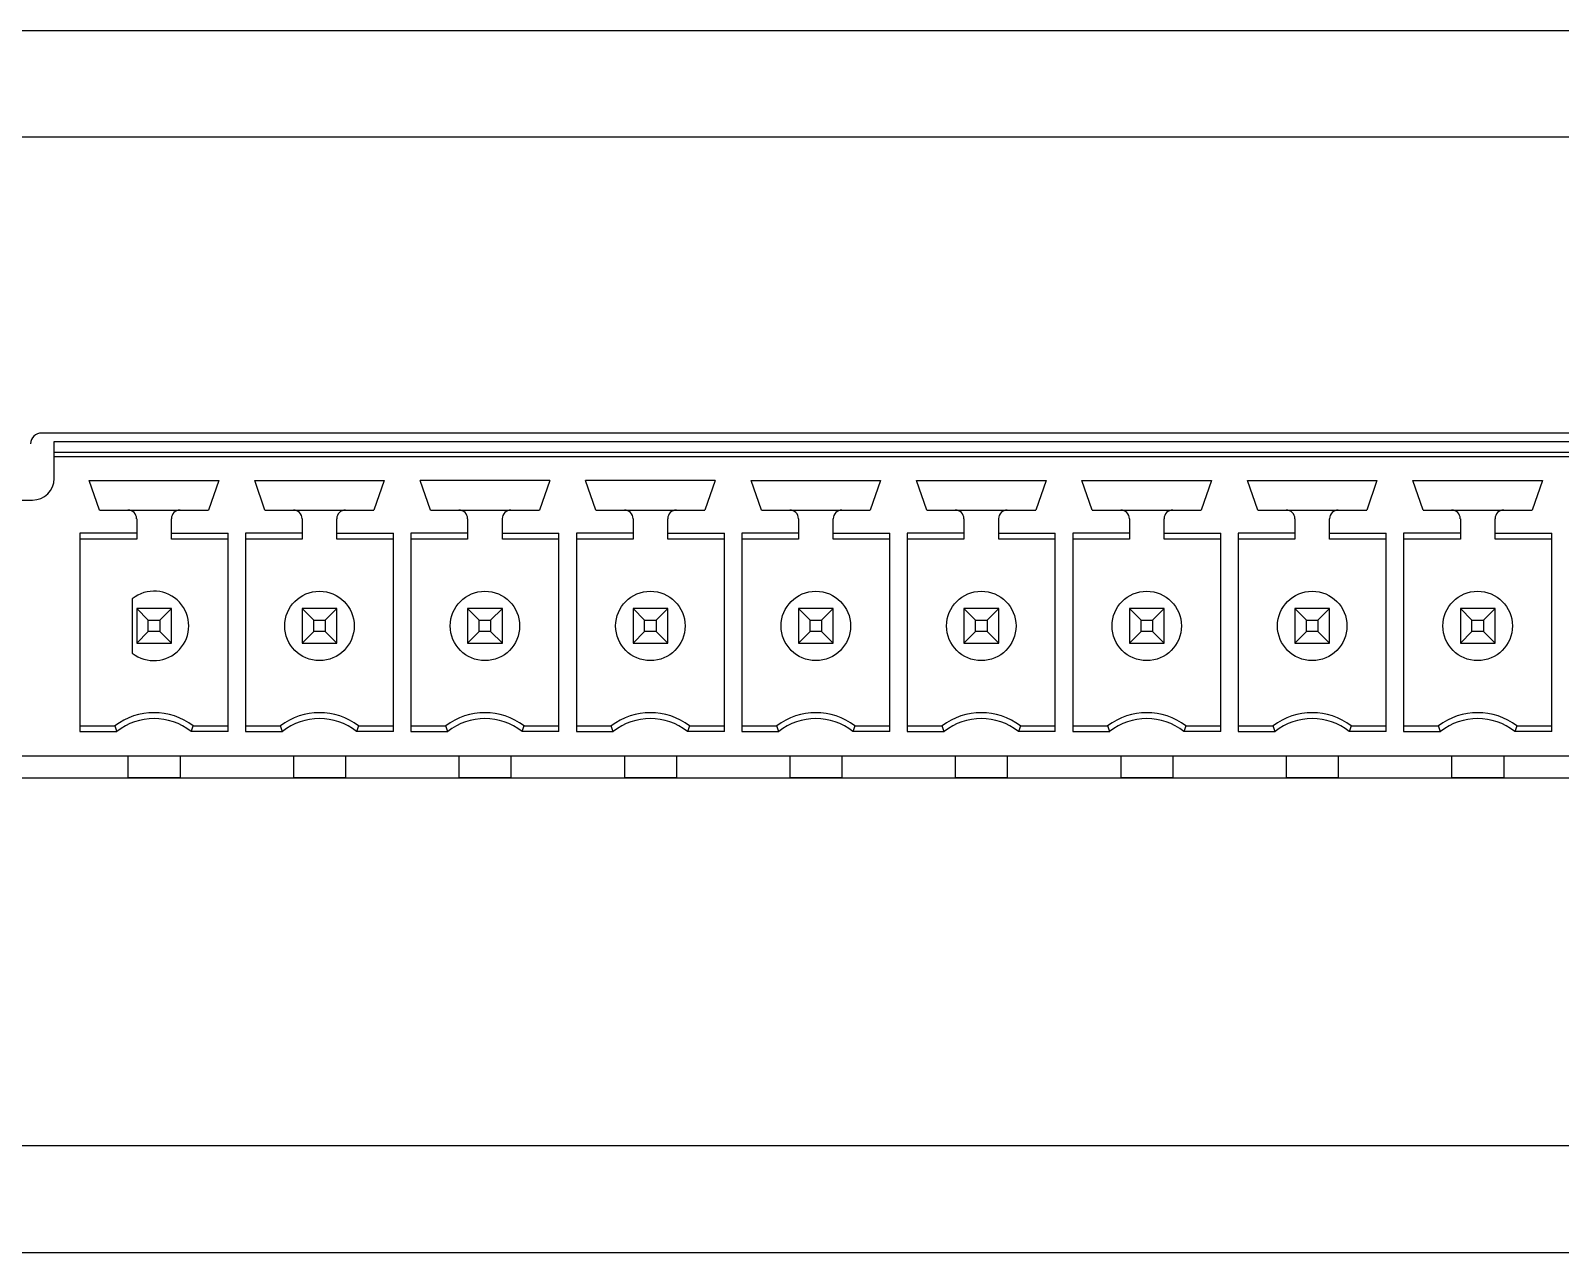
# Model space of a CAD drawing. Header units: inches. Extents: x 0 to 34, y 0 to 22.
# Drawn here: x 17.587 to 18.974, y 6.208 to 7.316 of the extents above; entities that cross this region are included whole.
import ezdxf

# ---------------------------------------------------------------- set-up
doc = ezdxf.new("R2010")
doc.units = ezdxf.units.IN
doc.header["$LTSCALE"] = 1.87
doc.header["$MEASUREMENT"] = 0
doc.layers.get('0').update_dxf_attribs({"linetype": 'CONTINUOUS'})

msp = doc.modelspace()

# ---------------------------------------------------------------- linework, layer by layer
at = {"color": 7, "linetype": 'CONTINUOUS'}
for p, q in [((14.3255, 7.3159), (20.4997, 7.3159)), ((20.4954, 7.2193), (14.3298, 7.2193)), ((20.0519, 6.9509), (17.5973, 6.9509)), ((17.6087, 6.9098), (17.6087, 6.9433)), ((17.6087, 6.9433), (20.0398, 6.9433)), ((20.0398, 6.9334), (17.6087, 6.9334)), ((17.6087, 6.9295), (20.0398, 6.9295)), ((17.6405, 6.9079), (17.7579, 6.9079)), ((17.6498, 6.8811), (17.6405, 6.9079)), ((17.7579, 6.9079), (17.7486, 6.8811)), ((17.7905, 6.9079), (17.9079, 6.9079)), ((17.7998, 6.8811), (17.7905, 6.9079)), ((17.9079, 6.9079), (17.8986, 6.8811)), ((18.0579, 6.9079), (17.9405, 6.9079)), ((17.9498, 6.8811), (17.9405, 6.9079)), ((18.0579, 6.9079), (18.0486, 6.8811)), ((18.2079, 6.9079), (18.0905, 6.9079)), ((18.0998, 6.8811), (18.0905, 6.9079)), ((18.2079, 6.9079), (18.1986, 6.8811)), ((18.2405, 6.9079), (18.3579, 6.9079)), ((18.2498, 6.8811), (18.2405, 6.9079)), ((18.3579, 6.9079), (18.3486, 6.8811)), ((18.3905, 6.9079), (18.5079, 6.9079)), ((18.3998, 6.8811), (18.3905, 6.9079)), ((18.5079, 6.9079), (18.4986, 6.8811)), ((18.5405, 6.9079), (18.6579, 6.9079)), ((18.5498, 6.8811), (18.5405, 6.9079)), ((18.6579, 6.9079), (18.6486, 6.8811)), ((18.6905, 6.9079), (18.8079, 6.9079)), ((18.6998, 6.8811), (18.6905, 6.9079)), ((18.8079, 6.9079), (18.7986, 6.8811)), ((18.8405, 6.9079), (18.9579, 6.9079)), ((18.8498, 6.8811), (18.8405, 6.9079)), ((18.9579, 6.9079), (18.9486, 6.8811)), ((17.4394, 6.8901), (17.589, 6.8901)), ((17.6498, 6.8811), (17.7486, 6.8811)), ((17.7998, 6.8811), (17.8986, 6.8811)), ((17.9498, 6.8811), (18.0486, 6.8811)), ((18.0998, 6.8811), (18.1986, 6.8811)), ((18.2498, 6.8811), (18.3486, 6.8811)), ((18.3998, 6.8811), (18.4986, 6.8811)), ((18.5498, 6.8811), (18.6486, 6.8811)), ((18.6998, 6.8811), (18.7986, 6.8811)), ((18.8498, 6.8811), (18.9486, 6.8811)), ((17.6835, 6.8732), (17.6835, 6.8547)), ((17.715, 6.8547), (17.715, 6.8732)), ((17.8335, 6.8732), (17.8335, 6.8547)), ((17.865, 6.8547), (17.865, 6.8732)), ((17.9835, 6.8732), (17.9835, 6.8547)), ((18.015, 6.8547), (18.015, 6.8732)), ((18.1335, 6.8732), (18.1335, 6.8547)), ((18.165, 6.8547), (18.165, 6.8732)), ((18.2835, 6.8732), (18.2835, 6.8547)), ((18.315, 6.8547), (18.315, 6.8732)), ((18.4335, 6.8732), (18.4335, 6.8547)), ((18.465, 6.8547), (18.465, 6.8732)), ((18.5835, 6.8732), (18.5835, 6.8547)), ((18.615, 6.8547), (18.615, 6.8732)), ((18.7335, 6.8732), (18.7335, 6.8547)), ((18.765, 6.8547), (18.765, 6.8732)), ((18.8835, 6.8732), (18.8835, 6.8547)), ((18.915, 6.8547), (18.915, 6.8732)), ((17.6321, 6.86), (17.6321, 6.6801)), ((17.6835, 6.86), (17.6321, 6.86)), ((17.6835, 6.8547), (17.6321, 6.8547)), ((17.715, 6.86), (17.7663, 6.86)), ((17.7663, 6.8547), (17.715, 6.8547)), ((17.7663, 6.6801), (17.7663, 6.86)), ((17.7821, 6.86), (17.7821, 6.6801)), ((17.8335, 6.86), (17.7821, 6.86)), ((17.8335, 6.8547), (17.7821, 6.8547)), ((17.865, 6.86), (17.9163, 6.86)), ((17.9163, 6.8547), (17.865, 6.8547)), ((17.9163, 6.6801), (17.9163, 6.86)), ((17.9835, 6.86), (17.9321, 6.86)), ((17.9321, 6.86), (17.9321, 6.6801)), ((17.9835, 6.8547), (17.9321, 6.8547)), ((18.015, 6.86), (18.0663, 6.86)), ((18.0663, 6.8547), (18.015, 6.8547)), ((18.0663, 6.6801), (18.0663, 6.86)), ((18.1335, 6.86), (18.0821, 6.86)), ((18.0821, 6.86), (18.0821, 6.6801)), ((18.1335, 6.8547), (18.0821, 6.8547)), ((18.165, 6.86), (18.2163, 6.86)), ((18.2163, 6.8547), (18.165, 6.8547)), ((18.2163, 6.6801), (18.2163, 6.86)), ((18.2835, 6.86), (18.2321, 6.86)), ((18.2321, 6.86), (18.2321, 6.6801)), ((18.2835, 6.8547), (18.2321, 6.8547)), ((18.315, 6.86), (18.3663, 6.86)), ((18.3663, 6.8547), (18.315, 6.8547)), ((18.3663, 6.6801), (18.3663, 6.86)), ((18.4335, 6.86), (18.3821, 6.86)), ((18.3821, 6.86), (18.3821, 6.6801)), ((18.4335, 6.8547), (18.3821, 6.8547)), ((18.465, 6.86), (18.5163, 6.86)), ((18.5163, 6.8547), (18.465, 6.8547)), ((18.5163, 6.6801), (18.5163, 6.86)), ((18.5835, 6.86), (18.5321, 6.86)), ((18.5321, 6.86), (18.5321, 6.6801)), ((18.5835, 6.8547), (18.5321, 6.8547)), ((18.615, 6.86), (18.6663, 6.86)), ((18.6663, 6.8547), (18.615, 6.8547)), ((18.6663, 6.6801), (18.6663, 6.86)), ((18.7335, 6.86), (18.6821, 6.86)), ((18.6821, 6.86), (18.6821, 6.6801)), ((18.7335, 6.8547), (18.6821, 6.8547)), ((18.765, 6.86), (18.8163, 6.86)), ((18.8163, 6.8547), (18.765, 6.8547)), ((18.8163, 6.6801), (18.8163, 6.86)), ((18.8835, 6.86), (18.8321, 6.86)), ((18.8321, 6.86), (18.8321, 6.6801)), ((18.8835, 6.8547), (18.8321, 6.8547)), ((18.915, 6.86), (18.9663, 6.86)), ((18.9663, 6.8547), (18.915, 6.8547)), ((18.9663, 6.6801), (18.9663, 6.86)), ((17.6795, 6.8006), (17.6795, 6.7514)), ((17.6835, 6.7917), (17.6835, 6.7602)), ((17.715, 6.7917), (17.6835, 6.7917)), ((17.694, 6.7812), (17.6835, 6.7917)), ((17.7044, 6.7812), (17.715, 6.7917)), ((17.715, 6.7602), (17.715, 6.7917)), ((17.8335, 6.7917), (17.8335, 6.7602)), ((17.865, 6.7917), (17.8335, 6.7917)), ((17.844, 6.7812), (17.8335, 6.7917)), ((17.8544, 6.7812), (17.865, 6.7917)), ((17.865, 6.7602), (17.865, 6.7917)), ((18.015, 6.7917), (17.9835, 6.7917)), ((17.9835, 6.7917), (17.9835, 6.7602)), ((17.994, 6.7812), (17.9835, 6.7917)), ((18.0044, 6.7812), (18.015, 6.7917)), ((18.015, 6.7602), (18.015, 6.7917)), ((18.165, 6.7917), (18.1335, 6.7917)), ((18.144, 6.7812), (18.1335, 6.7917)), ((18.1335, 6.7917), (18.1335, 6.7602)), ((18.1544, 6.7812), (18.165, 6.7917)), ((18.165, 6.7602), (18.165, 6.7917)), ((18.315, 6.7917), (18.2835, 6.7917)), ((18.294, 6.7812), (18.2835, 6.7917)), ((18.2835, 6.7917), (18.2835, 6.7602)), ((18.3044, 6.7812), (18.315, 6.7917)), ((18.315, 6.7602), (18.315, 6.7917)), ((18.465, 6.7917), (18.4335, 6.7917)), ((18.444, 6.7812), (18.4335, 6.7917)), ((18.4335, 6.7917), (18.4335, 6.7602)), ((18.4544, 6.7812), (18.465, 6.7917)), ((18.465, 6.7602), (18.465, 6.7917)), ((18.615, 6.7917), (18.5835, 6.7917)), ((18.594, 6.7812), (18.5835, 6.7917)), ((18.5835, 6.7917), (18.5835, 6.7602)), ((18.6044, 6.7812), (18.615, 6.7917)), ((18.615, 6.7602), (18.615, 6.7917)), ((18.765, 6.7917), (18.7335, 6.7917)), ((18.744, 6.7812), (18.7335, 6.7917)), ((18.7335, 6.7917), (18.7335, 6.7602)), ((18.7544, 6.7812), (18.765, 6.7917)), ((18.765, 6.7602), (18.765, 6.7917)), ((18.915, 6.7917), (18.8835, 6.7917)), ((18.894, 6.7812), (18.8835, 6.7917)), ((18.8835, 6.7917), (18.8835, 6.7602)), ((18.9044, 6.7812), (18.915, 6.7917)), ((18.915, 6.7602), (18.915, 6.7917)), ((17.6835, 6.7602), (17.694, 6.7708)), ((17.694, 6.7812), (17.7044, 6.7812)), ((17.694, 6.7708), (17.694, 6.7812)), ((17.7044, 6.7708), (17.694, 6.7708)), ((17.7044, 6.7812), (17.7044, 6.7708)), ((17.715, 6.7602), (17.7044, 6.7708)), ((17.8335, 6.7602), (17.844, 6.7708)), ((17.844, 6.7812), (17.8544, 6.7812)), ((17.844, 6.7708), (17.844, 6.7812)), ((17.8544, 6.7708), (17.844, 6.7708)), ((17.8544, 6.7812), (17.8544, 6.7708)), ((17.865, 6.7602), (17.8544, 6.7708)), ((17.9835, 6.7602), (17.994, 6.7708)), ((17.994, 6.7812), (18.0044, 6.7812)), ((17.994, 6.7708), (17.994, 6.7812)), ((18.0044, 6.7708), (17.994, 6.7708)), ((18.0044, 6.7812), (18.0044, 6.7708)), ((18.015, 6.7602), (18.0044, 6.7708)), ((18.1335, 6.7602), (18.144, 6.7708)), ((18.144, 6.7812), (18.1544, 6.7812)), ((18.144, 6.7708), (18.144, 6.7812)), ((18.1544, 6.7708), (18.144, 6.7708)), ((18.1544, 6.7812), (18.1544, 6.7708)), ((18.165, 6.7602), (18.1544, 6.7708)), ((18.2835, 6.7602), (18.294, 6.7708)), ((18.294, 6.7812), (18.3044, 6.7812)), ((18.294, 6.7708), (18.294, 6.7812)), ((18.3044, 6.7708), (18.294, 6.7708)), ((18.3044, 6.7812), (18.3044, 6.7708)), ((18.315, 6.7602), (18.3044, 6.7708)), ((18.4335, 6.7602), (18.444, 6.7708)), ((18.444, 6.7812), (18.4544, 6.7812)), ((18.444, 6.7708), (18.444, 6.7812)), ((18.4544, 6.7708), (18.444, 6.7708)), ((18.4544, 6.7812), (18.4544, 6.7708)), ((18.465, 6.7602), (18.4544, 6.7708)), ((18.5835, 6.7602), (18.594, 6.7708)), ((18.594, 6.7812), (18.6044, 6.7812)), ((18.594, 6.7708), (18.594, 6.7812)), ((18.6044, 6.7708), (18.594, 6.7708)), ((18.6044, 6.7812), (18.6044, 6.7708)), ((18.615, 6.7602), (18.6044, 6.7708)), ((18.7335, 6.7602), (18.744, 6.7708)), ((18.744, 6.7812), (18.7544, 6.7812)), ((18.744, 6.7708), (18.744, 6.7812)), ((18.7544, 6.7708), (18.744, 6.7708)), ((18.7544, 6.7812), (18.7544, 6.7708)), ((18.765, 6.7602), (18.7544, 6.7708)), ((18.8835, 6.7602), (18.894, 6.7708)), ((18.894, 6.7812), (18.9044, 6.7812)), ((18.894, 6.7708), (18.894, 6.7812)), ((18.9044, 6.7708), (18.894, 6.7708)), ((18.9044, 6.7812), (18.9044, 6.7708)), ((18.915, 6.7602), (18.9044, 6.7708)), ((17.6835, 6.7602), (17.715, 6.7602)), ((17.8335, 6.7602), (17.865, 6.7602)), ((17.9835, 6.7602), (18.015, 6.7602)), ((18.1335, 6.7602), (18.165, 6.7602)), ((18.2835, 6.7602), (18.315, 6.7602)), ((18.4335, 6.7602), (18.465, 6.7602)), ((18.5835, 6.7602), (18.615, 6.7602)), ((18.7335, 6.7602), (18.765, 6.7602)), ((18.8835, 6.7602), (18.915, 6.7602)), ((17.6321, 6.6854), (17.6638, 6.6854)), ((17.7346, 6.6854), (17.7663, 6.6854)), ((17.7821, 6.6854), (17.8138, 6.6854)), ((17.8846, 6.6854), (17.9163, 6.6854)), ((17.9321, 6.6854), (17.9638, 6.6854)), ((18.0346, 6.6854), (18.0663, 6.6854)), ((18.0821, 6.6854), (18.1138, 6.6854)), ((18.1846, 6.6854), (18.2163, 6.6854)), ((18.2321, 6.6854), (18.2638, 6.6854)), ((18.3346, 6.6854), (18.3663, 6.6854)), ((18.3821, 6.6854), (18.4138, 6.6854)), ((18.4846, 6.6854), (18.5163, 6.6854)), ((18.5321, 6.6854), (18.5638, 6.6854)), ((18.6346, 6.6854), (18.6663, 6.6854)), ((18.6821, 6.6854), (18.7138, 6.6854)), ((18.7846, 6.6854), (18.8163, 6.6854)), ((18.8321, 6.6854), (18.8638, 6.6854)), ((18.9346, 6.6854), (18.9663, 6.6854)), ((17.6321, 6.6801), (17.6656, 6.6801)), ((17.7663, 6.6801), (17.7328, 6.6801)), ((17.7821, 6.6801), (17.8156, 6.6801)), ((17.9163, 6.6801), (17.8828, 6.6801)), ((17.9321, 6.6801), (17.9656, 6.6801)), ((18.0663, 6.6801), (18.0328, 6.6801)), ((18.0821, 6.6801), (18.1156, 6.6801)), ((18.2163, 6.6801), (18.1828, 6.6801)), ((18.2321, 6.6801), (18.2656, 6.6801)), ((18.3663, 6.6801), (18.3328, 6.6801)), ((18.3821, 6.6801), (18.4156, 6.6801)), ((18.5163, 6.6801), (18.4828, 6.6801)), ((18.5321, 6.6801), (18.5656, 6.6801)), ((18.6663, 6.6801), (18.6328, 6.6801)), ((18.6821, 6.6801), (18.7156, 6.6801)), ((18.8163, 6.6801), (18.7828, 6.6801)), ((18.8321, 6.6801), (18.8656, 6.6801)), ((18.9663, 6.6801), (18.9328, 6.6801)), ((20.2459, 6.6579), (17.4394, 6.6579)), ((17.6756, 6.6579), (17.6756, 6.6382)), ((17.7228, 6.6579), (17.7228, 6.6382)), ((17.8256, 6.6579), (17.8256, 6.6382)), ((17.8728, 6.6579), (17.8728, 6.6382)), ((17.9756, 6.6579), (17.9756, 6.6382)), ((18.0228, 6.6579), (18.0228, 6.6382)), ((18.1256, 6.6579), (18.1256, 6.6382)), ((18.1728, 6.6579), (18.1728, 6.6382)), ((18.2756, 6.6579), (18.2756, 6.6382)), ((18.3228, 6.6579), (18.3228, 6.6382)), ((18.4256, 6.6579), (18.4256, 6.6382)), ((18.4728, 6.6579), (18.4728, 6.6382)), ((18.5756, 6.6579), (18.5756, 6.6382)), ((18.6228, 6.6579), (18.6228, 6.6382)), ((18.7256, 6.6579), (18.7256, 6.6382)), ((18.7728, 6.6579), (18.7728, 6.6382)), ((18.8756, 6.6579), (18.8756, 6.6382)), ((18.9228, 6.6579), (18.9228, 6.6382)), ((20.2163, 6.6379), (14.6085, 6.6379)), ((17.7228, 6.6382), (17.6756, 6.6382)), ((17.6835, 6.6379), (17.6835, 6.6382)), ((17.715, 6.6379), (17.715, 6.6382)), ((17.8728, 6.6382), (17.8256, 6.6382)), ((17.8335, 6.6379), (17.8335, 6.6382)), ((17.865, 6.6379), (17.865, 6.6382)), ((18.0228, 6.6382), (17.9756, 6.6382)), ((17.9835, 6.6379), (17.9835, 6.6382)), ((18.015, 6.6379), (18.015, 6.6382)), ((18.1728, 6.6382), (18.1256, 6.6382)), ((18.1335, 6.6379), (18.1335, 6.6382)), ((18.165, 6.6379), (18.165, 6.6382)), ((18.3228, 6.6382), (18.2756, 6.6382)), ((18.2835, 6.6379), (18.2835, 6.6382)), ((18.315, 6.6379), (18.315, 6.6382)), ((18.4728, 6.6382), (18.4256, 6.6382)), ((18.4335, 6.6379), (18.4335, 6.6382)), ((18.465, 6.6379), (18.465, 6.6382)), ((18.6228, 6.6382), (18.5756, 6.6382)), ((18.5835, 6.6379), (18.5835, 6.6382)), ((18.615, 6.6379), (18.615, 6.6382)), ((18.7728, 6.6382), (18.7256, 6.6382)), ((18.7335, 6.6379), (18.7335, 6.6382)), ((18.765, 6.6379), (18.765, 6.6382)), ((18.9228, 6.6382), (18.8756, 6.6382)), ((18.8835, 6.6379), (18.8835, 6.6382)), ((18.915, 6.6379), (18.915, 6.6382)), ((20.4989, 6.3044), (14.3299, 6.3044)), ((14.2035, 6.2079), (20.7291, 6.2079))]:
    msp.add_line(p, q, dxfattribs=at)
for centre in [(17.8492, 6.776), (17.9992, 6.776), (18.1492, 6.776), (18.2992, 6.776), (18.4492, 6.776), (18.5992, 6.776), (18.7492, 6.776), (18.8992, 6.776)]:
    msp.add_circle(centre, 0.0315, dxfattribs=at)
for centre, radius, start, end in [((17.5973, 6.9409), 0.01, 90, 178), ((17.589, 6.9098), 0.0197, 270, 360), ((17.6756, 6.8732), 0.00787, 0, 90), ((17.7228, 6.8732), 0.00787, 90, 180), ((17.8256, 6.8732), 0.00787, 0, 90), ((17.8728, 6.8732), 0.00787, 90, 180), ((17.9756, 6.8732), 0.00787, 0, 90), ((18.0228, 6.8732), 0.00787, 90, 180), ((18.1256, 6.8732), 0.00787, 0, 90), ((18.1728, 6.8732), 0.00787, 90, 180), ((18.2756, 6.8732), 0.00787, 0, 90), ((18.3228, 6.8732), 0.00787, 90, 180), ((18.4256, 6.8732), 0.00787, 0, 90), ((18.4728, 6.8732), 0.00787, 90, 180), ((18.5756, 6.8732), 0.00787, 0, 90), ((18.6228, 6.8732), 0.00787, 90, 180), ((18.7256, 6.8732), 0.00787, 0, 90), ((18.7728, 6.8732), 0.00787, 90, 180), ((18.8756, 6.8732), 0.00787, 0, 90), ((18.9228, 6.8732), 0.00787, 90, 180), ((17.6992, 6.776), 0.0315, 231.3178, 128.6822), ((17.6992, 6.6382), 0.0591, 53.1301, 126.8699), ((17.6992, 6.6382), 0.0538, 51.2958, 128.7042), ((17.8492, 6.6382), 0.0591, 53.1301, 126.8699), ((17.8492, 6.6382), 0.0538, 51.2958, 128.7042), ((17.9992, 6.6382), 0.0591, 53.1301, 126.8699), ((17.9992, 6.6382), 0.0538, 51.2958, 128.7042), ((18.1492, 6.6382), 0.0591, 53.1301, 126.8699), ((18.1492, 6.6382), 0.0538, 51.2958, 128.7042), ((18.2992, 6.6382), 0.0591, 53.1301, 126.8699), ((18.2992, 6.6382), 0.0538, 51.2958, 128.7042), ((18.4492, 6.6382), 0.0591, 53.1301, 126.8699), ((18.4492, 6.6382), 0.0538, 51.2958, 128.7042), ((18.5992, 6.6382), 0.0591, 53.1301, 126.8699), ((18.5992, 6.6382), 0.0538, 51.2958, 128.7042), ((18.7492, 6.6382), 0.0591, 53.1301, 126.8699), ((18.7492, 6.6382), 0.0538, 51.2958, 128.7042), ((18.8992, 6.6382), 0.0591, 53.1301, 126.8699), ((18.8992, 6.6382), 0.0538, 51.2958, 128.7042)]:
    msp.add_arc(centre, radius, start, end, dxfattribs=at)
for points, knots in [([(17.6638, 6.6854), (17.664, 6.6848), (17.6644, 6.6836), (17.665, 6.6819), (17.6654, 6.6807), (17.6656, 6.6801)], [0, 0, 0, 0, 0.337931, 0.671271, 1, 1, 1, 1]), ([(17.7328, 6.6801), (17.733, 6.6807), (17.7334, 6.6819), (17.734, 6.6836), (17.7344, 6.6848), (17.7346, 6.6854)], [0, 0, 0, 0, 0.328611, 0.661951, 1, 1, 1, 1]), ([(17.8156, 6.6801), (17.8154, 6.6807), (17.815, 6.6819), (17.8144, 6.6836), (17.814, 6.6848), (17.8138, 6.6854)], [0, 0, 0, 0, 0.32861, 0.66195, 1, 1, 1, 1]), ([(17.8846, 6.6854), (17.8844, 6.6848), (17.884, 6.6836), (17.8834, 6.6819), (17.883, 6.6807), (17.8828, 6.6801)], [0, 0, 0, 0, 0.337932, 0.671272, 1, 1, 1, 1]), ([(17.9656, 6.6801), (17.9654, 6.6807), (17.965, 6.6819), (17.9644, 6.6836), (17.964, 6.6848), (17.9638, 6.6854)], [0, 0, 0, 0, 0.32861, 0.66195, 1, 1, 1, 1]), ([(18.0346, 6.6854), (18.0344, 6.6848), (18.034, 6.6836), (18.0334, 6.6819), (18.033, 6.6807), (18.0328, 6.6801)], [0, 0, 0, 0, 0.337932, 0.671272, 1, 1, 1, 1]), ([(18.1156, 6.6801), (18.1154, 6.6807), (18.115, 6.6819), (18.1144, 6.6836), (18.114, 6.6848), (18.1138, 6.6854)], [0, 0, 0, 0, 0.32861, 0.66195, 1, 1, 1, 1]), ([(18.1846, 6.6854), (18.1844, 6.6848), (18.184, 6.6836), (18.1834, 6.6819), (18.183, 6.6807), (18.1828, 6.6801)], [0, 0, 0, 0, 0.337932, 0.671272, 1, 1, 1, 1]), ([(18.2656, 6.6801), (18.2654, 6.6807), (18.265, 6.6819), (18.2644, 6.6836), (18.264, 6.6848), (18.2638, 6.6854)], [0, 0, 0, 0, 0.32861, 0.66195, 1, 1, 1, 1]), ([(18.3346, 6.6854), (18.3344, 6.6848), (18.334, 6.6836), (18.3334, 6.6819), (18.333, 6.6807), (18.3328, 6.6801)], [0, 0, 0, 0, 0.337932, 0.671272, 1, 1, 1, 1]), ([(18.4156, 6.6801), (18.4154, 6.6807), (18.415, 6.6819), (18.4144, 6.6836), (18.414, 6.6848), (18.4138, 6.6854)], [0, 0, 0, 0, 0.32861, 0.66195, 1, 1, 1, 1]), ([(18.4846, 6.6854), (18.4844, 6.6848), (18.484, 6.6836), (18.4834, 6.6819), (18.483, 6.6807), (18.4828, 6.6801)], [0, 0, 0, 0, 0.337932, 0.671272, 1, 1, 1, 1]), ([(18.5656, 6.6801), (18.5654, 6.6807), (18.565, 6.6819), (18.5644, 6.6836), (18.564, 6.6848), (18.5638, 6.6854)], [0, 0, 0, 0, 0.32861, 0.66195, 1, 1, 1, 1]), ([(18.6346, 6.6854), (18.6344, 6.6848), (18.634, 6.6836), (18.6334, 6.6819), (18.633, 6.6807), (18.6328, 6.6801)], [0, 0, 0, 0, 0.337932, 0.671272, 1, 1, 1, 1]), ([(18.7156, 6.6801), (18.7154, 6.6807), (18.715, 6.6819), (18.7144, 6.6836), (18.714, 6.6848), (18.7138, 6.6854)], [0, 0, 0, 0, 0.32861, 0.66195, 1, 1, 1, 1]), ([(18.7846, 6.6854), (18.7844, 6.6848), (18.784, 6.6836), (18.7834, 6.6819), (18.783, 6.6807), (18.7828, 6.6801)], [0, 0, 0, 0, 0.337932, 0.671272, 1, 1, 1, 1]), ([(18.8656, 6.6801), (18.8654, 6.6807), (18.865, 6.6819), (18.8644, 6.6836), (18.864, 6.6848), (18.8638, 6.6854)], [0, 0, 0, 0, 0.32861, 0.66195, 1, 1, 1, 1]), ([(18.9346, 6.6854), (18.9344, 6.6848), (18.934, 6.6836), (18.9334, 6.6819), (18.933, 6.6807), (18.9328, 6.6801)], [0, 0, 0, 0, 0.337932, 0.671272, 1, 1, 1, 1])]:
    msp.add_open_spline(points, degree=3, knots=knots, dxfattribs=at)

doc.saveas('drawing.dxf')
